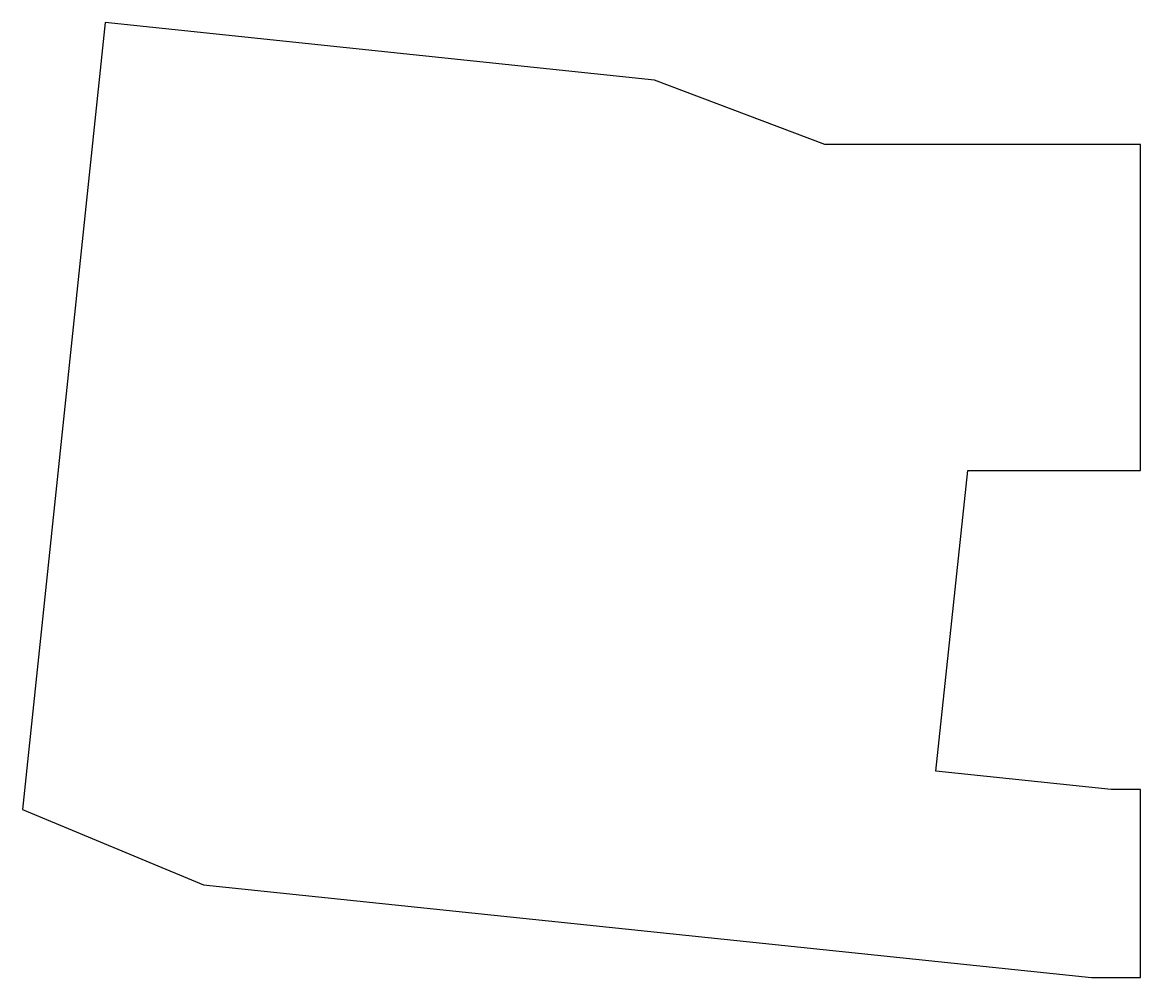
# Model space of a CAD drawing. Extents: x 0 to 121, y 0 to 103.
import ezdxf

# ---------------------------------------------------------------- set-up
doc = ezdxf.new("R2010")
doc.units = 0

msp = doc.modelspace()

# ---------------------------------------------------------------- linework, layer by layer
at = {"layer": 'outline'}
for p, q in [((9.003585, 103.124195), (0.072864, 18.203281)), ((68.294539, 96.90287), (9.003585, 103.124195)), ((86.644324, 89.951873), (68.294539, 96.90287)), ((120.73527, 89.951873), (86.644324, 89.951873)), ((120.73527, 54.778826), (120.73527, 89.951873)), ((98.646692, 22.33016), (102.07336, 54.783993)), ((102.07336, 54.783993), (120.73527, 54.778826)), ((117.56182, 20.342685), (98.646692, 22.33016)), ((120.73527, 20.342685), (117.56182, 20.342685)), ((120.73527, 0.05193), (120.73527, 20.342685)), ((0.072864, 18.203281), (19.633427, 10.065276)), ((19.633427, 10.065276), (115.43171, 0.05193)), ((115.43171, 0.05193), (120.73527, 0.05193)), ((120.73527, 0.05193), (120.73527, 0.05193))]:
    msp.add_line(p, q, dxfattribs=at)

doc.saveas('drawing.dxf')
